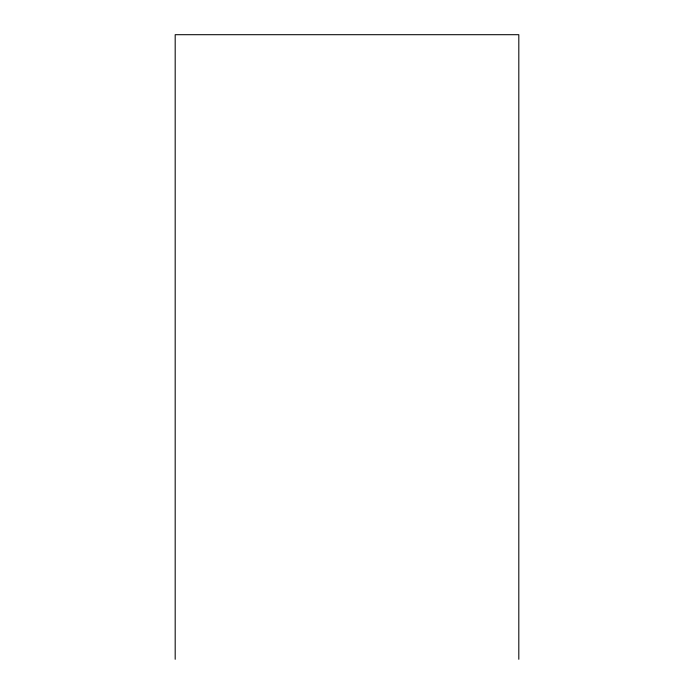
<?xml version="1.0" encoding="UTF-8"?>
<svg xmlns="http://www.w3.org/2000/svg" width="694" height="694" viewBox="0 0 694 694"><rect width="100%" height="100%" fill="white"/><g stroke="black" fill="none" stroke-linecap="round" stroke-linejoin="round"><path stroke-width="1.04" d="M518.808 659.3L518.817 34.7L175.183 34.7L175.183 659.3"/></g></svg>
